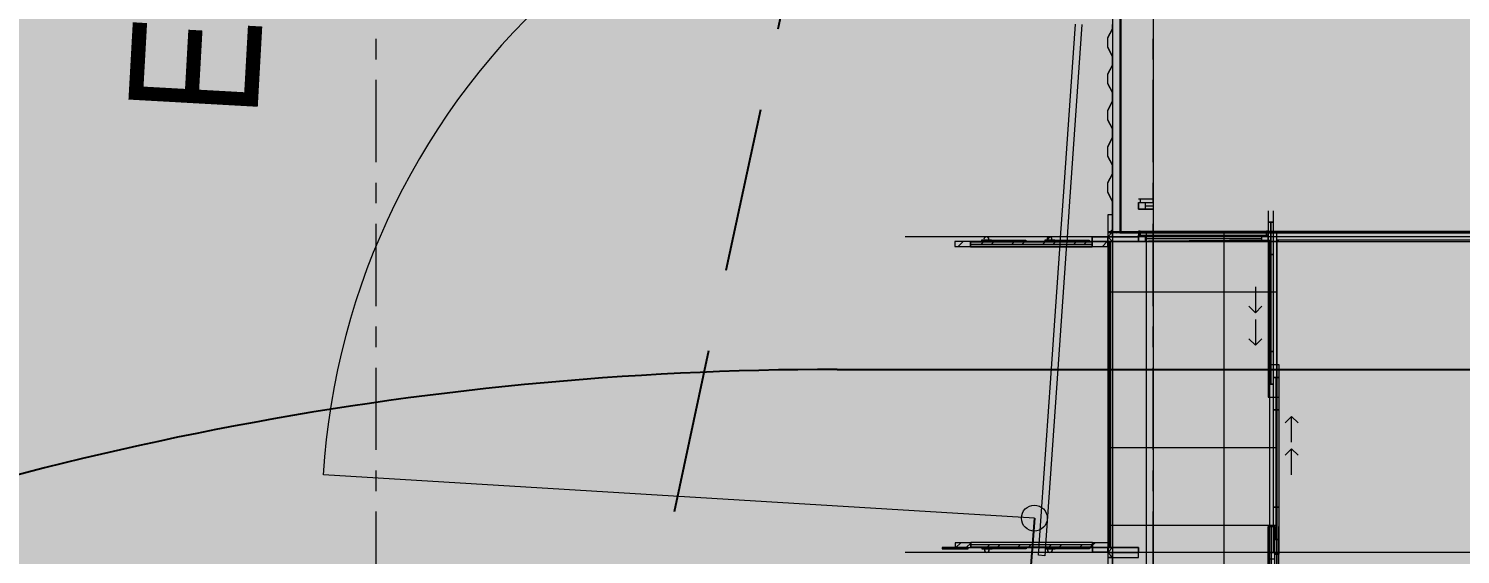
# Model space of a CAD drawing. Header units: metres. Extents: x 1156 to 2335, y -13 to 268.
# Drawn here: x 1236.02 to 1247.07, y 214.18 to 218.24 of the extents above; entities that cross this region are included whole.
import ezdxf

# ---------------------------------------------------------------- set-up
doc = ezdxf.new("R2010")
doc.units = ezdxf.units.M
doc.header["$LTSCALE"] = 0.05
for name, pattern in [('Contínua', [0]), ('DASHEDX2', [38.1, 25.4, -12.7]), ('Grid Line', [0.022225, 0.0127, -0.003175, 0.003175, -0.003175]), ('IMPORT-Linha de eixo - Traço e ponto', [1500, 1125, -187.5, 0, -187.5]), ('IMPORT-Linha Tracejada 2_1', [225, 150, -75])]:
    doc.linetypes.add(name, pattern=pattern)
doc.layers.get('0').update_dxf_attribs({"lineweight": 0})
for name, color, linetype, lineweight in [('#COTAS', 7, 'Continuous', 18), ('A-GLAZ-CWMG', 7, 'Continuous', 5), ('ARQ_PAREDE', 3, 'Continuous', 5), ('Contornos de Zona Archicad', 7, 'Continuous', 5), ('ENTRADA', 3, 'Continuous', 0), ('Janelas Archicad', 7, 'Continuous', 5), ('maquina', 3, 'Continuous', 20), ('MV_CIV_ALVENARIA_ARQ', 7, 'Continuous', 5), ('MV_CON_ESTRUTURA 1_ARQ', 7, 'Continuous', 5), ('MV_CON_ESTRUTURA_ARQ', 7, 'Continuous', 5), ('MV_CON_PAREDE_ARQ', 7, 'Continuous', 5), ('MV_CON_PORTA_ARQ', 7, 'Continuous', 5), ('MV_PIS_PISO_ARQ I INT', 7, 'Continuous', 5), ('Portas Archicad', 7, 'Continuous', 5)]:
    doc.layers.add(name, color=color, linetype=linetype, lineweight=lineweight)
for name, color, linetype, lineweight, true_color in [('0-1', 7, 'Continuous', 5, 0x767676), ('A-GLAZ-CWMG-1', 7, 'Continuous', 5, 0x74756c), ('CONTAINER_dwg-1', 9, 'Continuous', 5, 0x808080), ('Janelas Archicad-1', 7, 'Continuous', 5, 0x656565), ('Janelas Archicad-2', 9, 'Continuous', 5, 0x808080), ('Janelas Archicad-3', 7, 'Continuous', 5, 0xc0c0c0), ('MV_CHM_EIXOS_2D-1', 9, 'IMPORT-Linha de eixo - Traço e ponto', 5, 0x808080), ('MV_CIV_ALVENARIA_ARQ-2', 7, 'Continuous', 5, 0xc0c0c0), ('MV_CIV_GUARDA CORPO_ARQ-3', 7, 'IMPORT-Linha de eixo - Traço e ponto', 5, 0x666666), ('MV_CIV_GUARDA CORPO_ARQ-4', 7, 'Continuous', 5, 0x666666), ('MV_CON_PORTA_ARQ-1', 9, 'Continuous', 5, 0x808080), ('MV_CON_PORTA_ARQ-2', 7, 'Continuous', 5, 0xcccccc), ('MV_CON_PORTA_ARQ-3', 7, 'Continuous', 5, 0xc0c0c0), ('MV_CON_PORTA_ARQ-4', 7, 'IMPORT-Linha de eixo - Traço e ponto', 5, 0x264c39), ('MV_CON_PORTA_ARQ-5', 7, 'IMPORT-Linha Tracejada 2_1', 5, 0xc0c0c0), ('MV_CON_PORTA_ARQ-6', 7, 'Continuous', 5, 0x656565), ('MV_PIS_PISO_ARQ I INT-1', 7, 'Continuous', 5, 0xcccccc), ('Portas Archicad-1', 7, 'Continuous', 5, 0xc0c0c0), ('Portas Archicad-3', 9, 'Continuous', 5, 0x808080), ('S-GRID-1', 7, 'Grid Line', 5, 0x0080c0)]:
    doc.layers.add(name, color=color, linetype=linetype, lineweight=lineweight, true_color=true_color)
for name, color, linetype in [('ARQ_RUA', 2, 'Continuous'), ('DIVISA', 3, 'Continuous'), ('HACHURA', 252, 'Continuous'), ('RUA', 2, 'Continuous'), ('talude', 2, 'Continuous')]:
    doc.layers.add(name, color=color, linetype=linetype)
doc.styles.add('Labels', font='romans.shx')
doc.styles.get("Standard").update_dxf_attribs({"font": 'stylu.ttf'})
doc.linetypes.add('CERCA250', pattern='A,0.410908,["x",Standard,S=0.27172,R=0,X=0,Y=-0.08998],0.000108,-0.179726,0.411016,0', length=1.001758)
pattern_1 = [(45, (3.348, 58.742), (-0.1193243, 0.1193243), []), (45, (3.308, 58.782), (-0.1193243, 0.1193243), [])]
pattern_2 = [(45, (3.348, 58.742), (-0.1325825, 0.1325825), []), (45, (3.321, 58.769), (-0.1325825, 0.1325825), []), (45, (3.295, 58.795), (-0.1325825, 0.1325825), [])]

# ---------------------------------------------------------------- blocks, each defined once
blk = doc.blocks.new('CONTAINER_dwg_Janela 27-4304812-Implantação')
at = {"layer": 'Janelas Archicad', "flags": 128}
blk.add_lwpolyline([(-0.114, 24.286), (-0.102, 24.286), (-0.102, 24.256)], dxfattribs=at)
blk.add_lwpolyline([(-0.114, 24.218), (-0.114, 24.206)], close=True, dxfattribs=at)
at = {"layer": 'Janelas Archicad-1', "flags": 128}
blk.add_lwpolyline([(-0.114, 24.256), (-0.064, 24.256), (-0.064, 24.206), (-0.114, 24.206)], dxfattribs=at)
at = {"layer": 'Janelas Archicad-2'}
for p, q in [((-0.102, 24.286), (0, 24.286)), ((-0.064, 24.256), (0, 24.256)), ((-0.064, 24.231), (0, 24.231)), ((-0.114, 24.206), (0, 24.206)), ((0, 24.206), (-0.064, 24.206))]:
    blk.add_line(p, q, dxfattribs=at)
at = {"layer": 'Janelas Archicad-3', "flags": 128}
blk.add_lwpolyline([(-0.114, 24.256), (-0.114, 24.218)], close=True, dxfattribs=at)
blk = doc.blocks.new('CONTAINER_dwg_Janela Dupla 27_3-4304827-Implantação')
at = {"layer": 'Janelas Archicad-1'}
blk.add_line((0.888, 21.756), (0.938, 21.756), dxfattribs=at)
at = {"layer": 'Janelas Archicad-1', "flags": 128}
blk.add_lwpolyline([(0.888, 20.587), (0.888, 20.537), (0.938, 20.537), (0.938, 20.587), (0.938, 20.637), (0.888, 20.637)], close=True, dxfattribs=at)
at = {"layer": 'Janelas Archicad-2'}
for p, q in [((0.888, 19.418), (0.888, 21.756)), ((0.888, 21.756), (0.888, 20.637)), ((0.913, 20.637), (0.913, 21.756)), ((0.938, 20.637), (0.938, 21.756)), ((0.968, 19.418), (0.968, 21.756)), ((0.888, 20.537), (0.888, 19.418)), ((0.913, 19.418), (0.913, 20.537)), ((0.938, 19.418), (0.938, 20.537))]:
    blk.add_line(p, q, dxfattribs=at)
blk = doc.blocks.new('CONTAINER_dwg_Porta de Correr 27_2-4304828-Implantação')
at = {"layer": 'Portas Archicad-3'}
for p, q in [((0.788, 23.406), (0.838, 23.456)), ((1.068, 22.606), (1.018, 22.556))]:
    blk.add_line(p, q, dxfattribs=at)
at = {"layer": 'Portas Archicad-3', "flags": 128}
for points in [[(0.888, 24.194), (0.888, 24.106), (0.888, 23.106), (0.908, 23.106), (0.908, 24.106), (0.888, 24.106), (0.928, 24.106), (0.928, 24.194)], [(0.908, 23.106), (0.908, 24.106), (0.908, 23.106), (0.928, 23.106), (0.928, 24.106), (0.908, 24.106)], [(0.788, 23.606), (0.788, 23.406), (0.738, 23.456)], [(0.928, 21.856), (0.928, 21.906), (0.928, 22.906), (0.948, 22.906), (0.948, 21.906), (0.928, 21.906), (0.968, 21.906), (0.968, 21.856)], [(0.948, 21.906), (0.948, 22.906), (0.968, 22.906), (0.968, 21.906), (0.948, 21.906), (0.948, 22.906)], [(1.068, 22.406), (1.068, 22.606), (1.118, 22.556)]]:
    blk.add_lwpolyline(points, dxfattribs=at)
for points in [[(0.928, 23.006), (0.928, 23.106), (0.888, 23.106), (0.888, 23.006)], [(0.968, 23.006), (0.968, 22.906), (0.928, 22.906), (0.928, 23.006)]]:
    blk.add_lwpolyline(points, close=True, dxfattribs=at)
blk = doc.blocks.new('Rectangular Mullion - 50mm x 50mm aluminio-4221008-Térreo')
at = {"layer": 'A-GLAZ-CWMG-1'}
h = blk.add_hatch(color=256, dxfattribs=at)
h.paths.add_polyline_path([(5.163, 22.241), (5.168, 22.309), (5.118, 22.309), (5.113, 22.245)])
h.paths.add_polyline_path([(5.169, 22.324), (5.258, 23.608), (5.209, 23.612), (5.119, 22.324)])
at = {"layer": 'A-GLAZ-CWMG'}
for p, q in [((5.119, 22.324), (5.209, 23.612)), ((5.258, 23.608), (5.169, 22.324)), ((5.113, 22.245), (5.118, 22.309)), ((5.163, 22.241), (5.113, 22.245)), ((5.118, 22.309), (5.119, 22.324)), ((5.168, 22.309), (5.163, 22.241)), ((5.169, 22.324), (5.168, 22.309))]:
    blk.add_line(p, q, dxfattribs=at)
blk = doc.blocks.new('Rectangular Mullion - 50mm x 50mm aluminio-4221009-Térreo')
at = {"layer": 'A-GLAZ-CWMG-1'}
h = blk.add_hatch(color=256, dxfattribs=at)
h.paths.add_polyline_path([(5.258, 23.608), (5.331, 24.646), (5.281, 24.646), (5.209, 23.612)])
h.paths.add_polyline_path([(5.332, 24.661), (5.354, 24.975), (5.304, 24.979), (5.282, 24.661)])
at = {"layer": 'A-GLAZ-CWMG'}
for p, q in [((5.282, 24.661), (5.304, 24.979)), ((5.354, 24.975), (5.332, 24.661)), ((5.281, 24.646), (5.282, 24.661)), ((5.332, 24.661), (5.331, 24.646)), ((5.209, 23.612), (5.281, 24.646)), ((5.331, 24.646), (5.258, 23.608))]:
    blk.add_line(p, q, dxfattribs=at)
blk = doc.blocks.new('Rectangular Mullion - 50mm x 50mm aluminio-V22-Térreo')
at = {"layer": 'A-GLAZ-CWMG-1'}
blk.add_hatch(color=256, dxfattribs=at).paths.add_polyline_path([(5.354, 24.975), (5.449, 26.342), (5.399, 26.345), (5.304, 24.979)])
at = {"layer": 'A-GLAZ-CWMG'}
for p, q in [((5.304, 24.979), (5.399, 26.345)), ((5.449, 26.342), (5.354, 24.975))]:
    blk.add_line(p, q, dxfattribs=at)
blk = doc.blocks.new('CONTAINER_dwg_Janela 27-4321161-Térreo')
at = {"layer": 'Janelas Archicad', "flags": 128}
for points in [[(-0.114, 24.286), (-0.102, 24.286), (-0.102, 24.256)], [(0.888, 24.286), (0.875, 24.286), (0.875, 24.256)]]:
    blk.add_lwpolyline(points, dxfattribs=at)
for points in [[(-0.114, 24.218), (-0.114, 24.206)], [(0.888, 24.218), (0.888, 24.206)]]:
    blk.add_lwpolyline(points, close=True, dxfattribs=at)
at = {"layer": 'Janelas Archicad-1', "flags": 128}
for points in [[(-0.114, 24.256), (-0.064, 24.256), (-0.064, 24.206), (-0.114, 24.206)], [(0.888, 24.206), (0.838, 24.206), (0.838, 24.256), (0.888, 24.256)]]:
    blk.add_lwpolyline(points, dxfattribs=at)
at = {"layer": 'Janelas Archicad-2'}
for p, q in [((-0.102, 24.286), (0.875, 24.286)), ((-0.064, 24.256), (0.838, 24.256)), ((-0.064, 24.231), (0.838, 24.231)), ((-0.114, 24.206), (0.888, 24.206)), ((0.838, 24.206), (-0.064, 24.206))]:
    blk.add_line(p, q, dxfattribs=at)
at = {"layer": 'Janelas Archicad-3', "flags": 128}
for points in [[(-0.114, 24.256), (-0.114, 24.218)], [(0.888, 24.256), (0.888, 24.218)]]:
    blk.add_lwpolyline(points, close=True, dxfattribs=at)
blk = doc.blocks.new('CONTAINER_dwg_Janela Dupla 27_3-4321176-Térreo')
at = {"layer": 'Janelas Archicad', "flags": 128}
for points in [[(0.9, 21.806), (0.888, 21.806)], [(0.9, 19.368), (0.888, 19.368)]]:
    blk.add_lwpolyline(points, close=True, dxfattribs=at)
for points in [[(0.968, 21.806), (0.968, 21.793), (0.938, 21.793)], [(0.968, 19.368), (0.968, 19.38), (0.938, 19.38)]]:
    blk.add_lwpolyline(points, dxfattribs=at)
at = {"layer": 'Janelas Archicad-1', "flags": 128}
for points in [[(0.888, 21.806), (0.888, 21.756), (0.938, 21.756), (0.938, 21.806)], [(0.938, 19.368), (0.938, 19.418), (0.888, 19.418), (0.888, 19.368)]]:
    blk.add_lwpolyline(points, dxfattribs=at)
blk.add_lwpolyline([(0.888, 20.587), (0.888, 20.537), (0.938, 20.537), (0.938, 20.587), (0.938, 20.637), (0.888, 20.637)], close=True, dxfattribs=at)
at = {"layer": 'Janelas Archicad-2'}
for p, q in [((0.888, 19.368), (0.888, 21.806)), ((0.968, 19.38), (0.968, 21.793)), ((0.888, 21.756), (0.888, 20.637)), ((0.913, 20.637), (0.913, 21.756)), ((0.938, 20.637), (0.938, 21.756)), ((0.888, 20.537), (0.888, 19.418)), ((0.913, 19.418), (0.913, 20.537)), ((0.938, 19.418), (0.938, 20.537))]:
    blk.add_line(p, q, dxfattribs=at)
at = {"layer": 'Janelas Archicad-3', "flags": 128}
for points in [[(0.938, 21.806), (0.9, 21.806)], [(0.938, 19.368), (0.9, 19.368)]]:
    blk.add_lwpolyline(points, close=True, dxfattribs=at)
blk = doc.blocks.new('CONTAINER_dwg_Porta de Correr 27_2-4321177-Térreo')
at = {"layer": 'Portas Archicad', "flags": 128}
for points in [[(0.9, 24.206), (0.888, 24.206)], [(0.968, 24.206), (0.955, 24.206)], [(0.9, 21.806), (0.888, 21.806)], [(0.968, 21.806), (0.955, 21.806)]]:
    blk.add_lwpolyline(points, close=True, dxfattribs=at)
at = {"layer": 'Portas Archicad-1', "flags": 128}
for points in [[(0.955, 24.206), (0.9, 24.206)], [(0.955, 21.806), (0.9, 21.806)]]:
    blk.add_lwpolyline(points, close=True, dxfattribs=at)
at = {"layer": 'Portas Archicad-3'}
for p, q in [((0.788, 23.406), (0.838, 23.456)), ((1.068, 22.606), (1.018, 22.556))]:
    blk.add_line(p, q, dxfattribs=at)
at = {"layer": 'Portas Archicad-3', "flags": 128}
for points in [[(0.888, 24.206), (0.888, 24.106), (0.888, 23.106), (0.908, 23.106), (0.908, 24.106), (0.888, 24.106), (0.928, 24.106), (0.928, 24.206)], [(0.928, 23.006), (0.928, 23.106), (0.888, 23.106), (0.888, 23.006)], [(0.968, 23.006), (0.968, 22.906), (0.928, 22.906), (0.928, 23.006)], [(0.928, 21.806), (0.928, 21.906), (0.928, 22.906), (0.948, 22.906), (0.948, 21.906), (0.928, 21.906), (0.968, 21.906), (0.968, 21.806)]]:
    blk.add_lwpolyline(points, close=True, dxfattribs=at)
for points in [[(0.908, 23.106), (0.908, 24.106), (0.908, 23.106), (0.928, 23.106), (0.928, 24.106), (0.908, 24.106)], [(0.788, 23.606), (0.788, 23.406), (0.738, 23.456)], [(0.948, 21.906), (0.948, 22.906), (0.968, 22.906), (0.968, 21.906), (0.948, 21.906), (0.948, 22.906)], [(1.068, 22.406), (1.068, 22.606), (1.118, 22.556)]]:
    blk.add_lwpolyline(points, dxfattribs=at)
blk = doc.blocks.new('CONTAINER_dwg-4297997-Térreo')
at = {"layer": 'MV_CIV_ALVENARIA_ARQ-2'}
for points in [[(-0.314, 24.282), (-0.259, 24.282), (-0.259, 26.644), (-0.314, 26.644), (-0.314, 24.414)], [(-0.259, 24.282), (-0.259, 24.282), (-0.259, 26.644)], [(3.749, 24.218), (3.749, 24.273), (0.955, 24.273), (0.956, 24.218)]]:
    blk.add_hatch(color=256, dxfattribs=at).paths.add_polyline_path(points)
at = {"layer": 'MV_CON_ESTRUTURA_ARQ'}
h = blk.add_hatch(dxfattribs=at)
h.set_pattern_fill('FP_8', color=256, style=0, pattern_type=2)
h.set_pattern_definition(pattern_2)
h.paths.add_polyline_path([(-0.314, 24.282), (-0.314, 24.414), (-0.352, 24.414), (-0.352, 24.282)])
h = blk.add_hatch(dxfattribs=at)
h.set_pattern_fill('FP_8', color=256, style=0, pattern_type=2)
h.set_pattern_definition(pattern_2)
h.paths.add_polyline_path([(-0.259, 24.273), (-0.114, 24.273), (-0.114, 24.282), (-0.314, 24.282), (-0.314, 24.273), (-0.259, 24.273)])
at = {"layer": 'MV_CON_PORTA_ARQ'}
h = blk.add_hatch(dxfattribs=at)
h.set_pattern_fill('FP_8', color=256, style=0, pattern_type=2)
h.set_pattern_definition(pattern_2)
h.paths.add_polyline_path([(-1.283, 24.207), (-1.275, 24.212), (-1.269, 24.225), (-1.272, 24.234), (-1.283, 24.243), (-1.288, 24.244), (-1.302, 24.238), (-1.307, 24.23), (-1.305, 24.215), (-1.298, 24.208), (-1.288, 24.207)])
h = blk.add_hatch(dxfattribs=at)
h.set_pattern_fill('FP_8', color=256, style=0, pattern_type=2)
h.set_pattern_definition(pattern_2)
h.paths.add_polyline_path([(-0.801, 24.206), (-0.791, 24.208), (-0.782, 24.22), (-0.782, 24.23), (-0.791, 24.241), (-0.806, 24.243), (-0.814, 24.238), (-0.82, 24.225), (-0.817, 24.215), (-0.806, 24.207)])
h = blk.add_hatch(dxfattribs=at)
h.set_pattern_fill('FP_8', color=256, style=0, pattern_type=2)
h.set_pattern_definition(pattern_2)
h.paths.add_polyline_path([(-1.28, 21.806), (-1.269, 21.815), (-1.266, 21.825), (-1.272, 21.838), (-1.276, 21.841), (-1.293, 21.841), (-1.302, 21.834), (-1.304, 21.83), (-1.302, 21.815), (-1.295, 21.808), (-1.29, 21.807)])
h = blk.add_hatch(dxfattribs=at)
h.set_pattern_fill('FP_8', color=256, style=0, pattern_type=2)
h.set_pattern_definition(pattern_2)
h.paths.add_polyline_path([(-0.793, 21.807), (-0.781, 21.815), (-0.779, 21.825), (-0.781, 21.834), (-0.784, 21.838), (-0.798, 21.844), (-0.802, 21.843), (-0.815, 21.832), (-0.817, 21.825), (-0.811, 21.811), (-0.807, 21.808), (-0.798, 21.807)])
at = {"layer": 'MV_CON_PORTA_ARQ-1'}
h = blk.add_hatch(dxfattribs=at)
h.set_pattern_fill('FP_9', color=256, style=0, pattern_type=2)
h.set_pattern_definition(pattern_1)
h.paths.add_polyline_path([(-1.412, 24.169), (-1.412, 24.206), (-1.533, 24.206), (-1.533, 24.169)])
h = blk.add_hatch(dxfattribs=at)
h.set_pattern_fill('FP_9', color=256, style=0, pattern_type=2)
h.set_pattern_definition(pattern_1)
h.paths.add_polyline_path([(-0.391, 24.169), (-0.352, 24.169), (-0.352, 24.206), (-0.472, 24.206), (-0.472, 24.169)])
h = blk.add_hatch(dxfattribs=at)
h.set_pattern_fill('FP_9', color=256, style=0, pattern_type=2)
h.set_pattern_definition(pattern_1)
h.paths.add_polyline_path([(-1.53, 21.844), (-1.409, 21.844), (-1.409, 21.881), (-1.53, 21.881)])
h = blk.add_hatch(dxfattribs=at)
h.set_pattern_fill('FP_9', color=256, style=0, pattern_type=2)
h.set_pattern_definition(pattern_1)
h.paths.add_polyline_path([(-0.469, 21.844), (-0.352, 21.844), (-0.352, 21.881), (-0.469, 21.881), (-0.469, 21.844)])
at = {"layer": 'MV_CON_PORTA_ARQ-2'}
h = blk.add_hatch(dxfattribs=at)
h.set_pattern_fill('FP_9', color=256, style=0, pattern_type=2)
h.set_pattern_definition(pattern_1)
h.paths.add_polyline_path([(-0.669, 24.186), (-0.472, 24.186), (-0.472, 24.201), (-0.668, 24.201)])
h.paths.add_polyline_path([(-1.412, 24.186), (-0.719, 24.186), (-0.718, 24.201), (-1.412, 24.201)])
h = blk.add_hatch(dxfattribs=at)
h.set_pattern_fill('FP_9', color=256, style=0, pattern_type=2)
h.set_pattern_definition(pattern_1)
h.paths.add_polyline_path([(-0.669, 24.186), (-0.668, 24.201), (-0.718, 24.201), (-0.719, 24.186)])
h = blk.add_hatch(dxfattribs=at)
h.set_pattern_fill('FP_10', color=256, style=0, pattern_type=2)
h.set_pattern_definition([(0, (3.348, 58.742), (0, 0.46765), [0.045, -0.225]), (0, (3.483, 58.976), (0, 0.46765), [0.045, -0.225]), (60, (3.348, 58.742), (-0.404997, 0.233825), [0.045, -0.225]), (60, (3.618, 58.742), (-0.404997, 0.233825), [0.045, -0.225]), (120, (3.393, 58.742), (0.404997, 0.233825), [0.045, -0.225]), (120, (3.663, 58.742), (0.404997, 0.233825), [0.045, -0.225]), (0, (3.348, 58.787), (0, 0.09), [0, -0.09, 0, -0.135]), (45, (3.393, 58.787), (-0.0636396, 0.0636396), [0, -0.0675, 0, -0.1125])])
h.paths.add_polyline_path([(-1.629, 21.834), (-1.429, 21.834), (-1.429, 21.844), (-1.629, 21.844)])
h = blk.add_hatch(dxfattribs=at)
h.set_pattern_fill('FP_9', color=256, style=0, pattern_type=2)
h.set_pattern_definition(pattern_1)
h.paths.add_polyline_path([(-1.409, 21.849), (-0.882, 21.849), (-0.881, 21.864), (-1.409, 21.864)])
h.paths.add_polyline_path([(-0.756, 21.849), (-0.469, 21.849), (-0.469, 21.864), (-0.831, 21.864), (-0.832, 21.849), (-0.818, 21.849)])
h = blk.add_hatch(dxfattribs=at)
h.set_pattern_fill('FP_9', color=256, style=0, pattern_type=2)
h.set_pattern_definition(pattern_1)
h.paths.add_polyline_path([(-0.832, 21.849), (-0.831, 21.864), (-0.881, 21.864), (-0.882, 21.849)])
at = {"layer": 'MV_PIS_PISO_ARQ I INT-1'}
h = blk.add_hatch(dxfattribs=at)
h.set_pattern_fill('FP_7', color=256, style=0, pattern_type=2)
h.set_pattern_definition([(270, (-0.352, 24.206), (0.6, 4e-17), []), (0, (-0.352, 24.206), (0, 0.6), [])])
h.paths.add_polyline_path([(-0.331, 12.032), (0.955, 12.032), (0.955, 24.273), (-0.352, 24.273), (-0.352, 12.032)])
at = {"layer": '0-1', "flags": 128}
for points in [[(-0.354, 25.707), (-0.318, 25.639), (-0.318, 25.603), (-0.314, 25.603), (-0.314, 25.639), (-0.35, 25.707), (-0.35, 25.779), (-0.314, 25.847), (-0.314, 25.883), (-0.318, 25.883), (-0.318, 25.847), (-0.354, 25.779)], [(-0.354, 25.427), (-0.318, 25.359), (-0.318, 25.323), (-0.314, 25.323), (-0.314, 25.359), (-0.35, 25.427), (-0.35, 25.499), (-0.314, 25.567), (-0.314, 25.603), (-0.318, 25.603), (-0.318, 25.567), (-0.354, 25.499)], [(-0.354, 25.147), (-0.318, 25.079), (-0.318, 25.043), (-0.314, 25.043), (-0.314, 25.079), (-0.35, 25.147), (-0.35, 25.219), (-0.314, 25.287), (-0.314, 25.323), (-0.318, 25.323), (-0.318, 25.287), (-0.354, 25.219)], [(-0.354, 24.867), (-0.318, 24.799), (-0.318, 24.763), (-0.314, 24.763), (-0.314, 24.799), (-0.35, 24.867), (-0.35, 24.939), (-0.314, 25.007), (-0.314, 25.043), (-0.318, 25.043), (-0.318, 25.007), (-0.354, 24.939)], [(-0.354, 24.659), (-0.354, 24.587), (-0.318, 24.519), (-0.318, 24.483), (-0.314, 24.483), (-0.314, 24.519), (-0.35, 24.587), (-0.35, 24.659), (-0.314, 24.727), (-0.314, 24.763), (-0.318, 24.763), (-0.318, 24.727)], [(-0.318, 24.483), (-0.318, 24.414), (-0.314, 24.414), (-0.314, 24.483)], [(-0.314, 24.282), (-0.352, 24.244), (-0.314, 24.244), (-0.314, 24.282), (-0.352, 24.282), (-0.352, 24.244), (-0.314, 24.282), (-0.314, 24.414), (-0.352, 24.414), (-0.352, 24.282)], [(-1.269, 24.225), (-1.275, 24.238), (-1.288, 24.244), (-1.302, 24.238), (-1.307, 24.225), (-1.302, 24.211), (-1.288, 24.206), (-1.275, 24.212)], [(-0.782, 24.225), (-0.787, 24.238), (-0.801, 24.244), (-0.814, 24.238), (-0.82, 24.225), (-0.814, 24.211), (-0.801, 24.206), (-0.787, 24.211)], [(-0.314, 24.206), (-0.352, 24.244), (-0.352, 24.206)], [(-0.472, 24.206), (-0.472, 24.168), (-1.412, 24.168), (-1.412, 24.206), (-1.533, 24.206), (-1.533, 24.169), (-1.412, 24.169), (-1.412, 24.206)], [(-0.352, 24.206), (-0.472, 24.206), (-0.472, 24.169), (-0.352, 24.169)], [(-1.409, 21.881), (-1.53, 21.881), (-1.53, 21.844), (-1.409, 21.844)], [(-0.469, 21.882), (-1.409, 21.882), (-1.409, 21.844), (-0.469, 21.844)], [(-1.266, 21.825), (-1.272, 21.838), (-1.285, 21.844), (-1.299, 21.838), (-1.304, 21.825), (-1.299, 21.811), (-1.285, 21.806), (-1.272, 21.811)], [(-0.779, 21.825), (-0.784, 21.838), (-0.798, 21.844), (-0.811, 21.838), (-0.817, 21.825), (-0.811, 21.812), (-0.798, 21.806), (-0.784, 21.811)], [(-0.349, 21.881), (-0.469, 21.881), (-0.469, 21.844), (-0.349, 21.844)], [(-0.114, 21.844), (-0.114, 21.806), (-0.352, 21.806), (-0.352, 21.844), (-0.352, 21.806), (-0.314, 21.844), (-0.352, 21.844)], [(-0.352, 21.806), (-0.314, 21.768), (-0.314, 21.806)], [(-0.352, 21.768), (-0.352, 21.636), (-0.314, 21.636), (-0.314, 21.768), (-0.352, 21.768), (-0.314, 21.768), (-0.352, 21.806)], [(-0.314, 21.768), (-0.114, 21.768), (-0.114, 21.806), (-0.314, 21.806)]]:
    blk.add_lwpolyline(points, close=True, dxfattribs=at)
blk.add_lwpolyline([(-0.314, 24.244), (-0.314, 24.282), (-0.114, 24.282), (-0.114, 24.244), (-0.352, 24.244), (-0.314, 24.206), (-0.114, 24.206), (-0.114, 24.244), (-0.314, 24.244)], dxfattribs=at)
at = {"layer": 'Contornos de Zona Archicad', "flags": 128}
for points in [[(3.749, 31.49), (-0.284, 31.52), (-0.293, 29.158), (-0.259, 29.158), (-0.259, 24.273), (3.749, 24.273)], [(11.772, 24.218), (0.955, 24.218), (0.955, 12.083), (11.772, 12.083)]]:
    blk.add_lwpolyline(points, close=True, dxfattribs=at)
blk.add_lwpolyline([(0.901, 24.218), (-0.352, 24.206), (-0.352, 12.092), (0.9, 12.083), (0.9, 24.218)], dxfattribs=at)
at = {"layer": 'MV_CHM_EIXOS_2D-1'}
for p, q in [((-0.315, 33.498), (-0.315, 0.028)), ((13.685, 24.244), (-1.915, 24.244)), ((13.685, 21.806), (-1.915, 21.806))]:
    blk.add_line(p, q, dxfattribs=at)
at = {"layer": 'MV_CHM_EIXOS_2D-1', "flags": 128}
blk.add_lwpolyline([(0, 33.911), (0, 32.911), (0, 4.76)], dxfattribs=at)
at = {"layer": 'MV_CIV_ALVENARIA_ARQ'}
for p, q in [((-0.314, 26.644), (-0.314, 24.282)), ((-0.114, 24.206), (-0.114, 24.218))]:
    blk.add_line(p, q, dxfattribs=at)
at = {"layer": 'MV_CIV_ALVENARIA_ARQ', "flags": 128}
blk.add_lwpolyline([(-0.247, 26.644), (-0.259, 26.644), (-0.259, 24.282), (-0.247, 24.282)], close=True, dxfattribs=at)
for points in [[(3.749, 24.273), (0.955, 24.273), (0.9, 24.273), (0.888, 24.273), (0.888, 24.256), (0.875, 24.256), (0.875, 24.286), (0.888, 24.286), (3.736, 24.286), (3.736, 24.386)], [(-0.114, 24.273), (-0.114, 24.256), (-0.102, 24.256), (-0.102, 24.286), (-0.114, 24.286)], [(0.9, 24.206), (0.888, 24.206), (0.888, 24.218), (0.9, 24.218), (0.9, 24.206), (0.9, 24.218)], [(0.955, 24.206), (0.968, 24.206), (5.972, 24.206), (5.972, 24.218), (3.804, 24.218), (3.749, 24.218), (0.955, 24.218), (0.955, 24.206), (0.955, 24.218)], [(0.938, 21.806), (0.938, 21.793), (0.968, 21.793), (0.968, 21.806)]]:
    blk.add_lwpolyline(points, dxfattribs=at)
at = {"layer": 'MV_CIV_ALVENARIA_ARQ-2'}
for p, q in [((-0.314, 24.282), (-0.259, 24.282)), ((-0.114, 24.218), (-0.114, 24.256)), ((0.888, 24.218), (0.888, 24.256)), ((0.9, 24.206), (0.955, 24.206))]:
    blk.add_line(p, q, dxfattribs=at)
at = {"layer": 'MV_CIV_GUARDA CORPO_ARQ-3'}
blk.add_line((-0.339, 24.206), (-0.339, 21.844), dxfattribs=at)
at = {"layer": 'MV_CIV_GUARDA CORPO_ARQ-4', "flags": 128}
for points in [[(-0.329, 24.201), (-0.349, 24.201), (-0.349, 21.849), (-0.329, 21.849), (-0.329, 24.201), (-0.349, 24.201), (-0.349, 23.03), (-0.329, 23.03)], [(-0.339, 24.206), (-0.339, 24.206), (-0.339, 21.844), (-0.339, 21.844)], [(-0.329, 23.02), (-0.349, 23.02), (-0.349, 21.849), (-0.329, 21.849)]]:
    blk.add_lwpolyline(points, close=True, dxfattribs=at)
at = {"layer": 'MV_CON_ESTRUTURA 1_ARQ', "flags": 128}
for points in [[(-0.314, 24.206), (-0.352, 24.206), (-0.352, 24.244)], [(-0.314, 21.844), (-0.352, 21.844), (-0.352, 21.806)]]:
    blk.add_lwpolyline(points, dxfattribs=at)
at = {"layer": 'MV_CON_ESTRUTURA_ARQ'}
for p, q in [((-0.352, 24.414), (-0.352, 24.244)), ((-0.314, 24.206), (-0.114, 24.206))]:
    blk.add_line(p, q, dxfattribs=at)
at = {"layer": 'MV_CON_ESTRUTURA_ARQ', "flags": 128}
blk.add_lwpolyline([(-0.114, 24.282), (-0.314, 24.282), (-0.314, 24.414)], dxfattribs=at)
for points in [[(-0.114, 24.244), (-0.352, 24.244), (-0.314, 24.244)], [(-0.114, 21.844), (-0.352, 21.844), (-0.352, 21.806), (-0.114, 21.806)], [(-0.314, 21.806), (-0.352, 21.806), (-0.352, 21.636), (-0.314, 21.636), (-0.314, 21.768), (-0.114, 21.768), (-0.114, 21.806)]]:
    blk.add_lwpolyline(points, close=True, dxfattribs=at)
at = {"layer": 'MV_CON_PAREDE_ARQ', "flags": 128}
for points in [[(-0.314, 25.883), (-0.318, 25.883), (-0.318, 25.847), (-0.354, 25.779), (-0.354, 25.707), (-0.318, 25.639), (-0.318, 25.603)], [(-0.314, 25.639), (-0.35, 25.707), (-0.35, 25.779), (-0.314, 25.847)], [(-0.314, 25.603), (-0.318, 25.603), (-0.318, 25.567), (-0.354, 25.499), (-0.354, 25.427), (-0.318, 25.359), (-0.318, 25.323)], [(-0.314, 25.359), (-0.35, 25.427), (-0.35, 25.499), (-0.314, 25.567)], [(-0.314, 25.323), (-0.318, 25.323), (-0.318, 25.287), (-0.354, 25.219), (-0.354, 25.147), (-0.318, 25.079), (-0.318, 25.043)], [(-0.314, 25.079), (-0.35, 25.147), (-0.35, 25.219), (-0.314, 25.287)], [(-0.314, 25.043), (-0.318, 25.043), (-0.318, 25.007), (-0.354, 24.939), (-0.354, 24.867), (-0.318, 24.799), (-0.318, 24.763)], [(-0.314, 24.799), (-0.35, 24.867), (-0.35, 24.939), (-0.314, 25.007)], [(-0.314, 24.763), (-0.318, 24.763), (-0.318, 24.727), (-0.354, 24.659), (-0.354, 24.587), (-0.318, 24.519), (-0.318, 24.483)], [(-0.314, 24.519), (-0.35, 24.587), (-0.35, 24.659), (-0.314, 24.727)], [(-0.314, 24.483), (-0.318, 24.483), (-0.318, 24.414)]]:
    blk.add_lwpolyline(points, dxfattribs=at)
at = {"layer": 'MV_CON_PORTA_ARQ'}
for p, q in [((-0.349, 21.881), (-0.469, 21.881)), ((-0.469, 21.844), (-0.349, 21.844))]:
    blk.add_line(p, q, dxfattribs=at)
at = {"layer": 'MV_CON_PORTA_ARQ', "flags": 128}
for points in [[(-1.412, 24.206), (-1.533, 24.206), (-1.533, 24.169), (-1.412, 24.169)], [(-0.472, 24.169), (-0.352, 24.169), (-0.352, 24.206), (-0.472, 24.206)], [(-1.409, 21.881), (-1.53, 21.881), (-1.53, 21.844), (-1.409, 21.844)]]:
    blk.add_lwpolyline(points, dxfattribs=at)
for points in [[(-0.472, 24.186), (-0.472, 24.201), (-1.412, 24.201), (-1.412, 24.186)], [(-1.429, 21.834), (-1.429, 21.844), (-1.629, 21.844), (-1.629, 21.834)], [(-0.469, 21.849), (-0.469, 21.864), (-1.409, 21.864), (-1.409, 21.849)]]:
    blk.add_lwpolyline(points, close=True, dxfattribs=at)
at = {"layer": 'MV_CON_PORTA_ARQ'}
for centre, start, end in [((-1.288, 24.225), 90.2037, 180.2037), ((-1.288, 24.225), 180.2037, 270.2037), ((-1.288, 24.225), 0.2037, 90.2037), ((-1.288, 24.225), 270.2037, 0.2037), ((-0.801, 24.225), 90.2037, 180.2037), ((-0.801, 24.225), 180.2037, 270.2037), ((-0.801, 24.225), 0.2037, 90.2037), ((-0.801, 24.225), 270.2037, 0.2037), ((-1.285, 21.825), 89.7963, 179.7963), ((-1.285, 21.825), 179.7963, 269.7963), ((-1.285, 21.825), 359.7963, 89.7963), ((-1.285, 21.825), 269.7963, 359.7963), ((-0.798, 21.825), 89.7963, 179.7963), ((-0.798, 21.825), 179.7963, 269.7963), ((-0.798, 21.825), 359.7963, 89.7963), ((-0.798, 21.825), 269.7963, 359.7963)]:
    blk.add_arc(centre, 0.019, start, end, dxfattribs=at)
at = {"layer": 'MV_CON_PORTA_ARQ-3', "flags": 128}
for points in [[(-1.326, 24.206), (-1.251, 24.206), (-1.251, 24.216), (-1.326, 24.216)], [(-1.248, 24.216), (-1.248, 24.206), (-1.288, 24.206), (-1.288, 24.216), (-1.248, 24.216), (-0.984, 24.216), (-0.984, 24.206), (-1.248, 24.206), (-1.248, 24.216), (-1.288, 24.216), (-1.288, 24.206), (-1.248, 24.206)], [(-0.838, 24.206), (-0.763, 24.206), (-0.763, 24.216), (-0.838, 24.216)], [(-0.496, 24.216), (-0.496, 24.206), (-0.761, 24.206), (-0.761, 24.216), (-0.801, 24.216), (-0.761, 24.216), (-0.761, 24.206), (-0.801, 24.206), (-0.801, 24.216), (-0.801, 24.206), (-0.761, 24.206), (-0.761, 24.216)], [(-0.352, 24.206), (-0.472, 24.206), (-0.472, 24.243), (-0.352, 24.243), (-0.472, 24.243), (-0.472, 24.206), (-0.352, 24.206), (-0.352, 24.243)], [(-1.412, 24.166), (-0.472, 24.166), (-0.472, 24.201), (-1.412, 24.201)], [(-1.629, 21.834), (-1.429, 21.834), (-1.429, 21.844), (-1.629, 21.844)], [(-1.409, 21.849), (-0.469, 21.849), (-0.469, 21.884), (-1.409, 21.884)], [(-1.323, 21.834), (-1.248, 21.834), (-1.248, 21.844), (-1.323, 21.844)], [(-1.245, 21.844), (-1.245, 21.834), (-1.285, 21.834), (-1.285, 21.844), (-1.245, 21.844), (-0.981, 21.844), (-0.981, 21.834), (-1.245, 21.834), (-1.245, 21.844), (-1.285, 21.844), (-1.285, 21.834), (-1.245, 21.834)], [(-0.835, 21.834), (-0.76, 21.834), (-0.76, 21.844), (-0.835, 21.844)], [(-0.493, 21.844), (-0.493, 21.834), (-0.758, 21.834), (-0.758, 21.844), (-0.798, 21.844), (-0.758, 21.844), (-0.758, 21.834), (-0.798, 21.834), (-0.798, 21.844), (-0.798, 21.834), (-0.758, 21.834), (-0.758, 21.844)], [(-0.469, 21.844), (-0.349, 21.844), (-0.349, 21.807), (-0.469, 21.807), (-0.469, 21.844), (-0.469, 21.807), (-0.349, 21.807), (-0.349, 21.844)]]:
    blk.add_lwpolyline(points, close=True, dxfattribs=at)
at = {"layer": 'MV_CON_PORTA_ARQ-4'}
for p, q in [((-0.472, 24.206), (-1.412, 24.206)), ((-1.429, 21.839), (-1.629, 21.839)), ((-0.469, 21.844), (-1.409, 21.844))]:
    blk.add_line(p, q, dxfattribs=at)
at = {"layer": 'MV_CON_PORTA_ARQ-4', "flags": 128}
for points in [[(-1.326, 24.211), (-1.251, 24.211)], [(-0.838, 24.211), (-0.763, 24.211)], [(-0.352, 24.206), (-0.352, 24.243), (-0.352, 24.206), (-0.352, 24.243)], [(-1.323, 21.839), (-1.248, 21.839)], [(-0.835, 21.839), (-0.76, 21.839)], [(-0.349, 21.844), (-0.349, 21.807), (-0.349, 21.844), (-0.349, 21.807)]]:
    blk.add_lwpolyline(points, close=True, dxfattribs=at)
for points in [[(-1.248, 24.211), (-1.288, 24.211), (-1.248, 24.211), (-0.984, 24.211)], [(-0.761, 24.211), (-0.801, 24.211), (-0.761, 24.211), (-0.496, 24.211)], [(-1.245, 21.839), (-1.285, 21.839), (-1.245, 21.839), (-0.981, 21.839)], [(-0.758, 21.839), (-0.798, 21.839), (-0.758, 21.839), (-0.493, 21.839)]]:
    blk.add_lwpolyline(points, dxfattribs=at)
at = {"layer": 'MV_CON_PORTA_ARQ-5', "flags": 128}
for points in [[(-1.326, 24.206), (-1.251, 24.206), (-1.251, 24.216), (-1.326, 24.216)], [(-0.838, 24.206), (-0.763, 24.206), (-0.763, 24.216), (-0.838, 24.216)], [(-0.352, 24.206), (-0.472, 24.206), (-0.472, 24.243), (-0.352, 24.243), (-0.352, 24.206), (-0.352, 24.243), (-0.472, 24.243), (-0.472, 24.206)], [(-1.323, 21.834), (-1.248, 21.834), (-1.248, 21.844), (-1.323, 21.844)], [(-0.835, 21.834), (-0.76, 21.834), (-0.76, 21.844), (-0.835, 21.844)], [(-0.469, 21.844), (-0.349, 21.844), (-0.349, 21.807), (-0.469, 21.807), (-0.469, 21.844), (-0.469, 21.807), (-0.349, 21.807), (-0.349, 21.844)]]:
    blk.add_lwpolyline(points, close=True, dxfattribs=at)
at = {"layer": 'MV_CON_PORTA_ARQ-6', "flags": 128}
for points in [[(-0.472, 24.206), (-1.412, 24.206), (-1.412, 24.168), (-0.472, 24.168)], [(-0.469, 21.882), (-1.409, 21.882), (-1.409, 21.844), (-0.469, 21.844)]]:
    blk.add_lwpolyline(points, close=True, dxfattribs=at)
at = {"layer": 'MV_PIS_PISO_ARQ I INT', "flags": 128}
blk.add_lwpolyline([(0.955, 24.273), (-0.352, 24.273), (-0.352, 12.032), (0.955, 12.032)], close=True, dxfattribs=at)
for name in ['CONTAINER_dwg_Janela 27-4321161-Térreo', 'CONTAINER_dwg_Porta de Correr 27_2-4321177-Térreo', 'CONTAINER_dwg_Janela Dupla 27_3-4321176-Térreo']:
    blk.add_blockref(name, (0, 0))
blk = doc.blocks.new('A$C48630bea')
at = {"layer": 'A-GLAZ-CWMG'}
for name in ['Rectangular Mullion - 50mm x 50mm aluminio-V22-Térreo', 'Rectangular Mullion - 50mm x 50mm aluminio-4221009-Térreo', 'Rectangular Mullion - 50mm x 50mm aluminio-4221008-Térreo']:
    blk.add_blockref(name, (15.905, 63.773), dxfattribs=at)
at = {"layer": 'CONTAINER_dwg-1'}
blk.add_blockref('CONTAINER_dwg-4297997-Térreo', (21.905, 64.233), dxfattribs=at)

msp = doc.modelspace()

# ---------------------------------------------------------------- hatches: boundary and pattern name
at = {"layer": 'ARQ_PAREDE', "true_color": 0xf7f281}
h = msp.add_hatch(color=51, dxfattribs=at)
h.dxf.hatch_style = 1
h.paths.add_polyline_path([(1244.552, 197.38), (1244.388, 197.38), (1244.448, 221.731), (1243.027, 221.735), (1243.042, 225.52), (1252.812, 225.52), (1252.812, 224.16), (1256.504, 224.16), (1256.504, 197.38)])
at = {"layer": 'HACHURA'}
h = msp.add_hatch(color=256, dxfattribs=at)
h.dxf.hatch_style = 1
edge = h.paths.add_edge_path()
edge.add_line((1302.813, 155.575), (1236.167, 155.59))
edge.add_line((1236.167, 155.59), (1236.167, 154.33))
edge.add_arc((1234.167, 154.316), 2, -89.9989, 0.4254, ccw=False)
edge.add_line((1234.167, 152.316), (1229.857, 149.757))
edge.add_arc((1230.238, 151.831), 2.108, 181.9459, 259.5877, ccw=False)
edge.add_line((1228.131, 151.759), (1228.129, 161.735))
edge.add_arc((1230.145, 161.727), 2.016, 84.7408, 179.7807, ccw=False)
edge.add_line((1230.33, 163.735), (1230.33, 169.735))
edge.add_line((1230.33, 169.735), (1219.08, 169.735))
edge.add_line((1219.08, 169.735), (1215.445, 162.879))
edge.add_line((1215.445, 162.879), (1206.237, 132.365))
edge.add_line((1206.237, 132.365), (1209.898, 132.366))
edge.add_line((1209.898, 132.366), (1221.295, 132.501))
edge.add_line((1221.295, 132.501), (1237.634, 132.563))
edge.add_line((1237.634, 132.563), (1250.728, 132.444))
edge.add_line((1250.728, 132.444), (1271.237, 132.125))
edge.add_line((1271.237, 132.125), (1312.192, 132.045))
edge.add_line((1312.192, 132.045), (1373.75, 131.37))
edge.add_line((1373.75, 131.37), (1389.497, 130.553))
edge.add_line((1389.497, 130.553), (1369.886, 169.539))
edge.add_line((1369.886, 169.539), (1361.327, 183.462))
edge.add_line((1361.327, 183.462), (1347.018, 195.03))
edge.add_line((1347.018, 195.03), (1345.878, 194.677))
edge.add_line((1345.878, 194.677), (1330.22, 199.838))
edge.add_line((1330.22, 199.838), (1315.587, 205.515))
edge.add_line((1315.587, 205.515), (1283.397, 216.208))
edge.add_line((1283.397, 216.208), (1249.608, 220.686))
edge.add_line((1249.608, 220.686), (1233.675, 222.798))
edge.add_line((1233.675, 222.798), (1217.747, 224.909))
edge.add_arc((1218.535, 230.857), 6, 168.0169, 262.4507, ccw=False)
edge.add_line((1212.666, 232.103), (1209.212, 216.081))
edge.add_line((1209.212, 216.081), (1210.53, 210.926))
edge.add_arc((1200.842, 208.448), 10, -12.7386, 14.3438, ccw=False)
edge.add_line((1210.596, 206.243), (1206.043, 186.107))
edge.add_arc((1196.289, 188.312), 10, 315.6281, 347.2614, ccw=False)
edge.add_line((1203.438, 181.318), (1201.395, 179.254))
edge.add_line((1201.395, 179.254), (1197.828, 162.191))
edge.add_arc((1207.61, 160.114), 10, 138.4187, 168.0169, ccw=False)
edge.add_line((1200.129, 166.751), (1207.693, 175.164))
edge.add_line((1207.693, 175.164), (1209.465, 177.936))
edge.add_line((1209.465, 177.936), (1210.918, 181.212))
edge.add_line((1210.918, 181.212), (1213.254, 189.169))
edge.add_line((1213.254, 189.169), (1216.849, 203.315))
edge.add_line((1216.849, 203.315), (1218.663, 207.507))
edge.add_line((1218.663, 207.507), (1219.806, 209.369))
edge.add_line((1219.806, 209.369), (1221.082, 210.59))
edge.add_line((1221.082, 210.59), (1223.807, 211.569))
edge.add_line((1223.807, 211.569), (1225.557, 212.28))
edge.add_arc((1234.115, 187.99), 25.754, 90.1624, 109.4079, ccw=False)
edge.add_line((1234.042, 213.743), (1243.258, 213.743))
edge.add_arc((1241.602, 163.683), 50.088, 80.5686, 88.1051, ccw=False)
edge.add_line((1249.81, 213.094), (1263.018, 211.343))
edge.add_line((1263.018, 211.343), (1276.26, 209.588))
edge.add_line((1276.26, 209.588), (1283.784, 208.555))
edge.add_line((1283.784, 208.555), (1295.173, 206.419))
edge.add_line((1295.173, 206.419), (1301.959, 204.684))
edge.add_line((1301.959, 204.684), (1313.23, 200.524))
edge.add_line((1313.23, 200.524), (1329.46, 194.989))
edge.add_line((1329.46, 194.989), (1345.187, 189.168))
edge.add_line((1345.187, 189.168), (1350.051, 186.693))
edge.add_line((1350.051, 186.693), (1353.148, 184.711))
edge.add_line((1353.148, 184.711), (1357.008, 181.628))
edge.add_arc((1355.708, 180.108), 2, -90, 49.4623, ccw=False)
edge.add_line((1355.708, 178.108), (1348.729, 178.108))
edge.add_arc((1348.729, 179.108), 1, 180, 270, ccw=False)
edge.add_line((1347.729, 179.108), (1347.729, 183.108))
edge.add_line((1347.729, 183.108), (1330.229, 183.108))
edge.add_line((1330.229, 183.108), (1330.229, 175.219))
edge.add_arc((1329.233, 175.215), 0.996, -90.2393, 0.2393, ccw=False)
edge.add_line((1329.229, 174.219), (1323.897, 174.219))
edge.add_line((1323.897, 174.219), (1323.497, 168.168))
edge.add_line((1323.497, 168.168), (1323.767, 153.349))
edge.add_arc((1329.925, 157.244), 7.287, 212.314, 252.7334)
edge.add_line((1327.762, 150.286), (1327.395, 150.286))
edge.add_arc((1327.763, 155.295), 5.023, 180.1088, 265.7984, ccw=False)
edge.add_line((1322.74, 155.286), (1322.74, 182.535))
edge.add_line((1322.74, 182.535), (1309.24, 182.535))
edge.add_line((1309.24, 182.535), (1309.24, 153.286))
edge.add_arc((1306.24, 153.286), 3, 270, 360, ccw=False)
edge.add_line((1306.24, 150.286), (1304.813, 150.286))
edge.add_arc((1304.813, 152.286), 2, 180, 270, ccw=False)
edge.add_line((1302.813, 152.286), (1302.813, 155.575))

# ---------------------------------------------------------------- linework, layer by layer
at = {"layer": 'ARQ_RUA', "color": 1, "linetype": 'DASHEDX2', "elevation": 0.684}
msp.add_lwpolyline([(1191.421, -12.973), (1196.353, 9.725), (1201.973, 35.528), (1209.876, 71.337), (1217.683, 106.805), (1222.819, 130.738), (1226.672, 148.483), (1231.722, 172.123), (1236.908, 195.652), (1240.204, 210.787), (1243.194, 224.699), (1245.219, 234.378)], dxfattribs=at)
at = {"layer": 'DIVISA', "linetype": 'CERCA250', "ltscale": 20, "elevation": 1.14}
msp.add_lwpolyline([(1243.784, 214.46), (1242.666, 199.832), (1238.783, 199.712), (1237.587, 199.298), (1236.788, 198.288), (1228.231, 176.408), (1222.238, 165.631), (1220.386, 158.769), (1217.196, 147.419), (1213.006, 134.21), (1203.821, 102.145), (1200.532, 90.625), (1195.482, 73.603), (1183.676, 25.393), (1184.032, 23.81), (1185.496, 23.024), (1191.771, 23.101)], dxfattribs=at)
at = {"layer": 'maquina', "color": 2}
msp.add_line((1243.784, 214.46, -80.934), (1238.295, 214.795, -80.934), dxfattribs=at)
msp.add_circle((1243.784, 214.46, -80.934), 0.1, dxfattribs=at)
msp.add_arc((1243.784, 214.46, -80.934), 5.5, 86.0625, 176.5058, dxfattribs=at)
at = {"layer": 'RUA'}
msp.add_line((1242.261, 215.608), (1251.477, 215.608), dxfattribs=at)
msp.add_arc((1242.261, 190.608), 25, 90, 112.1206, dxfattribs=at)
at = {"layer": 'S-GRID-1', "ltscale": 1000}
for p, q in [((1238.702, 138.31, 1.567), (1238.702, 261.704, 1.567)), ((1244.702, 138.31, 1.567), (1244.702, 261.704, 1.567))]:
    msp.add_line(p, q, dxfattribs=at)

# ---------------------------------------------------------------- block references
at = {"layer": '#COTAS'}
for name in ['CONTAINER_dwg_Janela 27-4304812-Implantação', 'CONTAINER_dwg_Porta de Correr 27_2-4304828-Implantação', 'CONTAINER_dwg_Janela Dupla 27_3-4304827-Implantação']:
    msp.add_blockref(name, (1244.702, 192.64, 1.567), dxfattribs=at)
at = {"layer": 'talude', "linetype": 'Contínua'}
msp.add_blockref('A$C48630bea', (1222.797, 128.156, 1.567), dxfattribs=at)

# ---------------------------------------------------------------- texts
at = {"layer": 'ENTRADA', "insert": (1236.785, 217.598, -80.934), "char_height": 1, "attachment_point": 1, "rotation": 86.7964, "style": 'Labels'}
msp.add_mtext_dynamic_manual_height_columns('{\\fArial Narrow|b0|i0|c0|p34;ENTRADA}', width=9.6834, gutter_width=12.5, heights=[1.054], dxfattribs=at)

doc.saveas('drawing.dxf')
